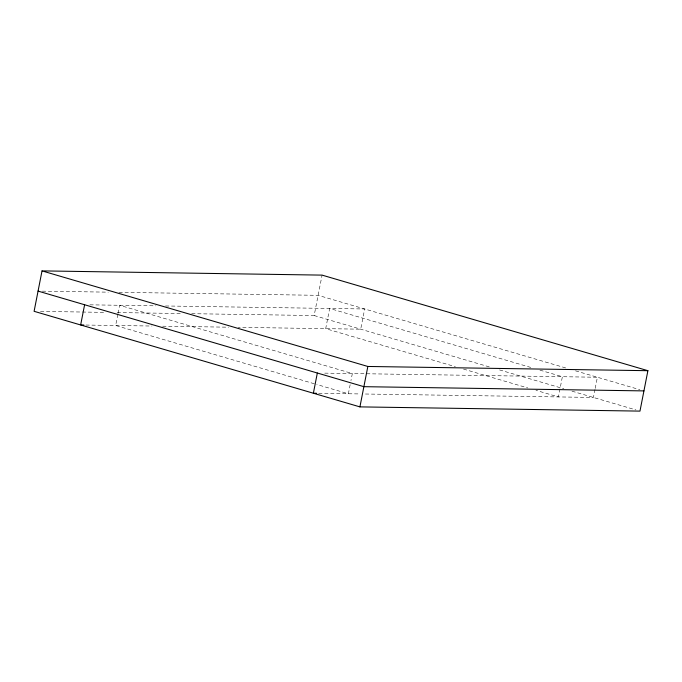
<?xml version="1.0" encoding="UTF-8"?>
<svg xmlns="http://www.w3.org/2000/svg" width="682" height="682" viewBox="0 0 682 682"><rect width="100%" height="100%" fill="white"/><g stroke="black" fill="none" stroke-linecap="round" stroke-linejoin="round"><path stroke-width="0.51" stroke-dasharray="3.41 2.56" d="M117.833 314.376L115.65 325.485L315.715 384.179M118.029 313.362L119.614 305.28L352.338 373.548L350.949 380.624M191.702 313.686L314.155 315.536L322.083 275.119M350.156 384.665L348.374 393.761L316.729 384.478M595.011 389.371L593.425 397.453L364.478 394M595.207 388.365L597.389 377.248L322.637 373.105M42.327 291.163L108.344 292.16M118.992 292.322L318.119 295.323L566.768 368.263M89.913 304.828L155.956 305.826M165.538 305.971L364.665 308.98L360.701 329.184L238.24 327.334M40.485 311.401L104.38 312.365M117.159 312.561L181.054 313.524M85.949 325.041L151.992 326.039M162.64 326.201L228.658 327.198M318.673 393.309L360.224 393.94M575.506 370.829L639.887 389.712M530.741 367.436L329.662 308.452L325.698 328.656L455.329 366.686M539.931 370.13L562.386 376.72L558.422 396.924L535.967 390.343M314.155 315.536L491.355 367.513M499.522 369.908L563.826 388.774M571.993 391.17L635.922 409.925M463.496 369.081L527.8 387.947"/><path stroke-width="1.02" d="M42.028 270.89L34.1 311.307L359.917 406.881L639.972 411.11L647.9 370.693L322.083 275.119L42.028 270.89L367.845 366.464L647.9 370.693M80.647 324.956L84.611 304.752M317.335 373.02L313.37 393.233L316.567 393.275M359.917 406.881L367.845 366.464M81.704 324.973L83.843 325.007M643.936 390.905L363.881 386.677L38.064 291.095"/></g></svg>
